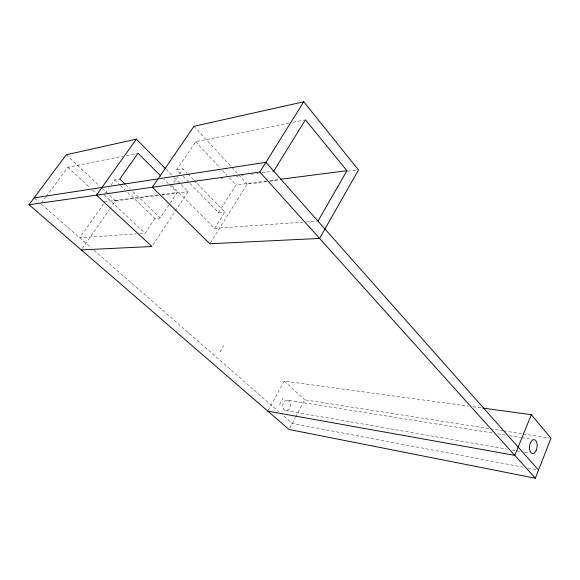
<?xml version="1.0" encoding="UTF-8"?>
<svg xmlns="http://www.w3.org/2000/svg" width="580" height="580" viewBox="0 0 580 580"><rect width="100%" height="100%" fill="white"/><g stroke="black" fill="none" stroke-linecap="round" stroke-linejoin="round"><path stroke-width="0.43" stroke-dasharray="2.9 2.17" d="M289.826 427.96L295.22 417.752M295.633 416.976L304.703 399.801L489.426 428.656M279.524 404.615L282.953 398.272M268.279 410.364L284.2 381.089L468.669 406.174M219.936 352.031L223.786 345.455M210.308 242.962L247.276 184.099L268.801 181.359M171.789 185.433L214.571 228.353L224.881 212.005L194.22 180.409M189.972 183.432L218.479 212.592L236.009 184.947L266.423 181.047M152.953 245.006L174.768 211.932M175.262 211.178L188.152 191.632L180.576 183.947M127.658 192.343L154.969 218.435L160.261 217.95L169.73 203.718M170.23 202.971L177.204 192.487L163.93 179.191M139.722 233.581L145.094 233.204L154.969 218.435M173.732 182.541L177.618 176.755M179.553 173.862L182.954 168.802L187.34 173.311M180.474 173.71L176.675 169.824L195.634 141.723L289.478 122.982M82.331 248.421L109.287 209.8M109.809 209.061L115.507 200.89L160.356 195.177M103.537 203.942L79.736 237.764L136.141 233.827M105.56 192.777L109.091 187.775M111.113 184.918L114.651 179.916L119.806 179.075M41.376 203.058L45.617 197.331M46.146 196.613L67.882 167.236L122.916 156.245M126.469 155.534L138.011 153.236M293.023 122.278L303.644 120.154M176.675 169.824L182.954 168.802M195.039 182.171L196.823 181.924M220.965 178.538L222.756 178.292M236.169 176.414L237.96 176.16M241.534 175.66L243.325 175.406M251.372 174.283L253.155 174.029M256.737 173.529L258.52 173.282M262.102 172.775L272.832 171.274M157.622 195.003L105.089 201.738L103.762 200.506M162.074 194.43L177.204 192.487M270.005 180.59L279.843 179.329M161.247 195.061L188.152 191.632M269.7 181.243L279.567 179.988M347.739 171.303L358.505 169.925M218.479 212.592L224.881 212.005M214.571 228.353L302.702 222.198M306.298 221.944L317.093 221.19M473.142 406.783L482.096 408.001M490.317 428.794L502.809 430.744M503.701 430.882L522.442 433.811M523.334 433.949L549.216 437.994M287.484 400.142A5.3 3.9 -80.6 0 1 289.5 408.552A5.3 3.9 -80.6 0 1 282.844 407.421A5.3 3.9 -80.6 0 1 287.484 400.142L493.138 433.072M497.611 433.789L505.651 435.08M509.233 435.652L520.854 437.509M521.746 437.653L532.476 439.372M285.766 410.604L507.493 449.217M511.944 449.993L520.847 451.537M524.407 452.161L528.859 452.936M523.392 467.226L292.204 423.458L281.989 414.533M527.836 468.067L537.616 469.916M34.778 198.476L38.867 202.043M41.528 204.37L91.306 247.877M94.025 250.255L278.581 411.553M284.2 381.089L304.703 399.801M67.882 167.236L89.806 187.565M92.466 190.03L96.454 193.727M104.045 194.923L145.094 233.204M66.279 154.766L99.753 186.129M102.377 188.587L115.507 200.89M114.651 179.916L119.857 184.889M120.502 185.506L125.055 189.856M125.679 184.723L130.246 189.109M132.856 191.618L160.261 217.95M166.04 169.222L173.623 176.907M174.254 177.545L179.945 183.309M183.004 176.305L189.341 182.78M187.963 173.957L193.597 179.764M195.634 141.723L220.103 167.924M222.553 170.542L226.831 175.124M229.281 177.748L236.009 184.947M193.945 126.288L231.333 166.822M231.949 167.489L238.075 174.131M238.692 174.797L247.276 184.099"/><path stroke-width="0.87" d="M165.409 168.584L136.344 139.135L66.279 154.766L29 204.711L289.036 429.468L535.326 478.203L551 438.27L531.345 414.693L482.995 408.117M531.345 414.693L514.772 455.365L267.851 411.155M317.992 221.125L346.942 170.723L305.421 119.799L273.724 171.151M29 204.711L259.84 172.042L303.746 101.797L358.505 169.925L319.594 238.452L209.829 243.731L152.359 187.253L193.945 126.288L303.746 101.797M136.344 139.135L96.497 195.155L151.96 246.507L81.294 249.907M34.097 197.881L265.908 162.327L538.508 470.083M280.742 179.213L346.942 170.723M125.026 184.092L119.806 179.075L138.011 153.236L160.769 176.03M259.84 172.042L535.326 478.203M536.094 450.638A7.011 3.799 -83.1 0 0 534.267 439.662A7.011 3.799 -83.1 0 0 529.605 449.514A7.011 3.799 -83.1 0 0 536.094 450.638"/></g></svg>
